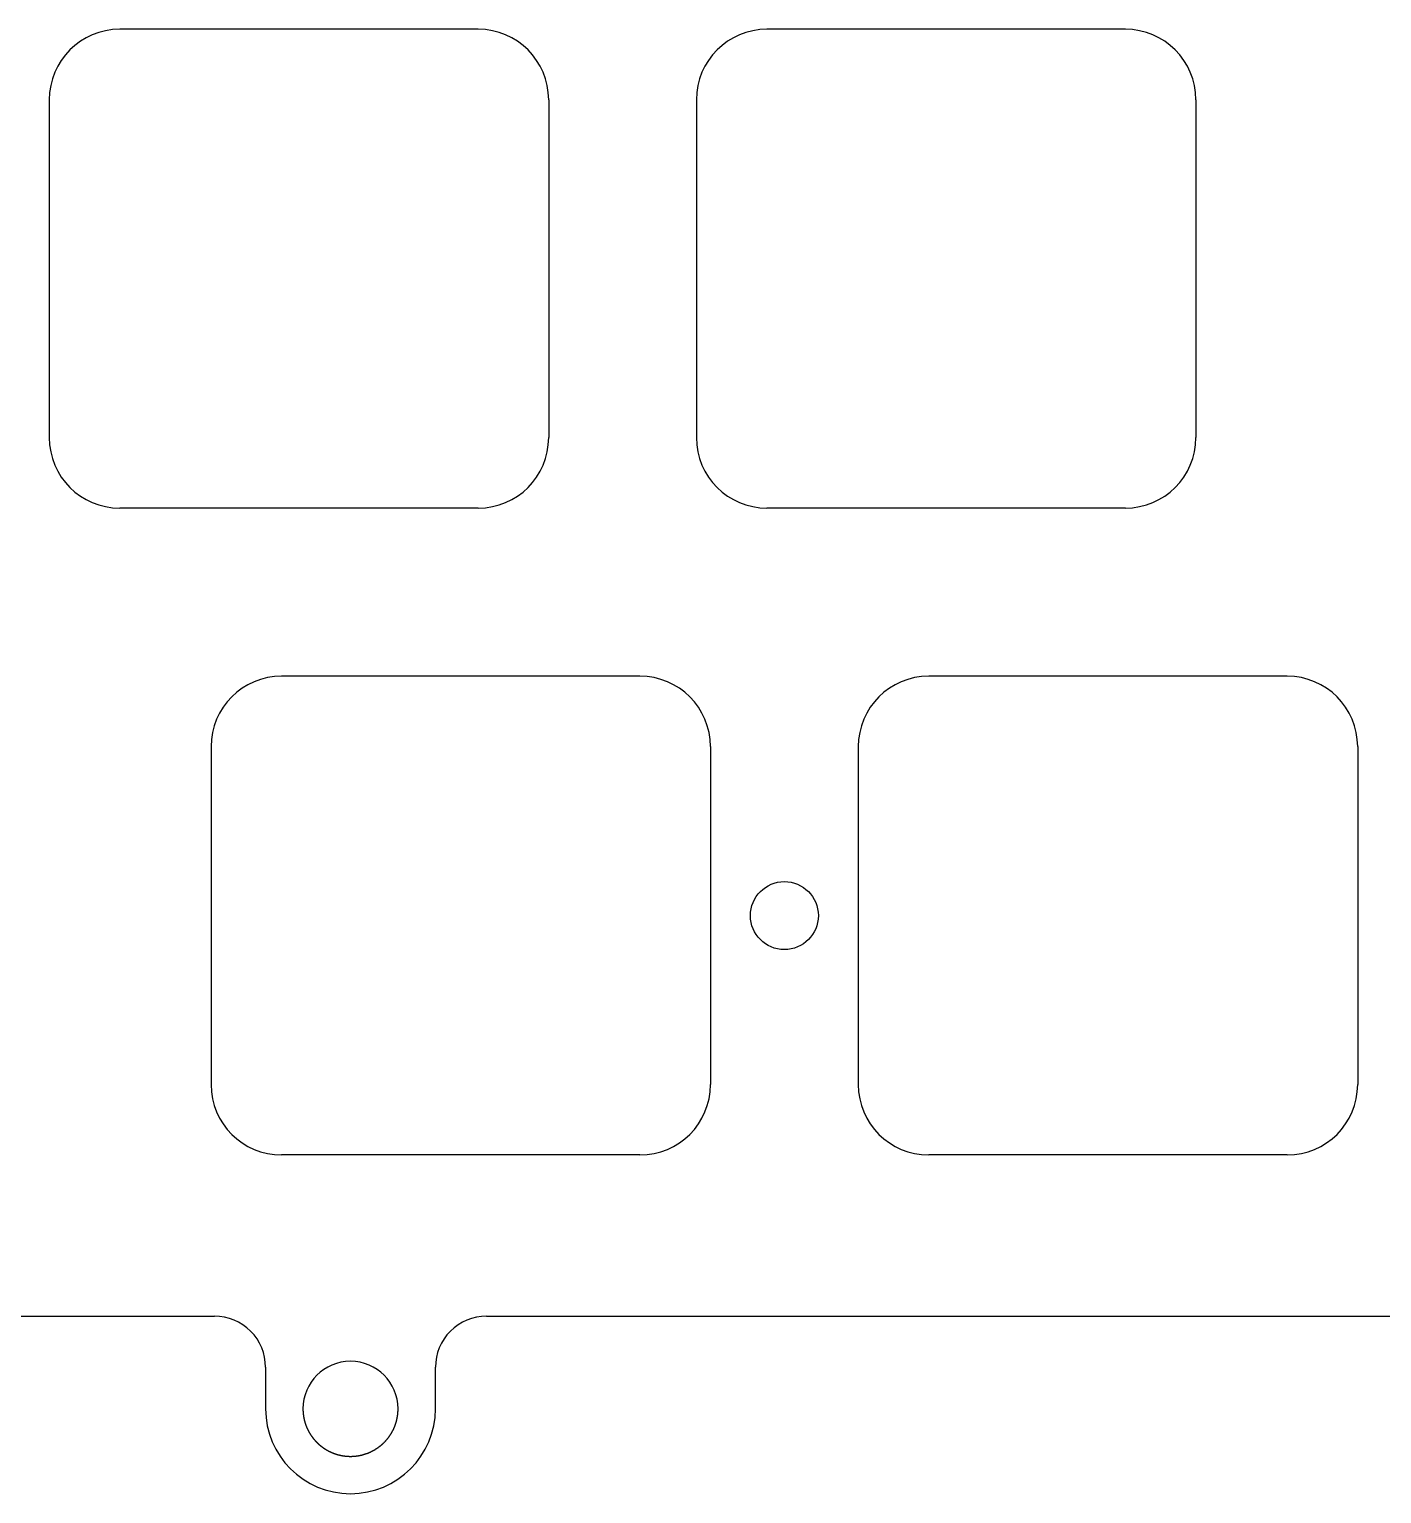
# Model space of a CAD drawing. Header units: millimetres. Extents: x -10 to 277, y -93 to 22.
# Drawn here: x 206.38 to 246.18, y -93.23 to -50.1 of the extents above; entities that cross this region are included whole.
import ezdxf

# ---------------------------------------------------------------- set-up
doc = ezdxf.new("R2010")
doc.units = ezdxf.units.MM
doc.layers.add('BLACK', color=7, linetype='CONTINUOUS')
doc.layers.add('Edge.Cuts', color=53, linetype='CONTINUOUS', true_color=0xc8a339)

msp = doc.modelspace()

# ---------------------------------------------------------------- linework, layer by layer
at = {"layer": 'BLACK', "linetype": 'Continuous'}
for p, q in [((238.6375, -50.1), (228.087499, -50.1)), ((226.0125, -52.175), (226.0125, -62.125001)), ((240.7125, -52.175), (240.7125, -62.125)), ((238.6375, -64.2), (228.0875, -64.2))]:
    msp.add_line(p, q, dxfattribs=at)
at = {"layer": 'BLACK'}
for centre, radius, start, end in [((228.087504, -52.175004), 2.075004, 90.0001381, 179.9998896), ((238.6375, -52.175), 2.075, 0, 90), ((228.087502, -62.124998), 2.075002, 180.0000828, 269.9999448), ((238.6375, -62.125), 2.075, 270, 0)]:
    msp.add_arc(centre, radius, start, end, dxfattribs=at)
at = {"layer": 'Edge.Cuts', "linetype": 'CONTINUOUS'}
for p, q in [((219.5875, -50.1), (209.0375, -50.1)), ((206.9625, -52.175), (206.9625, -62.125)), ((221.6625, -52.175), (221.6625, -62.125)), ((219.5875, -64.2), (209.0375, -64.2)), ((54.8705, -88), (211.8295, -88)), ((219.8295, -88), (270.6, -88)), ((213.3295, -89.5), (213.3295, -90.725023)), ((218.3295, -90.725023), (218.3295, -89.5)), ((214.4295, -90.725023), (214.42951, -90.730399)), ((214.42951, -90.730399), (214.42954, -90.735796)), ((214.42954, -90.735796), (214.429591, -90.741159)), ((214.429591, -90.741159), (214.429661, -90.746542)), ((214.429661, -90.746542), (214.429752, -90.751893)), ((214.429752, -90.751893), (214.429863, -90.757263)), ((214.429863, -90.757263), (214.429993, -90.762601)), ((214.429993, -90.762601), (214.430145, -90.76796)), ((214.430145, -90.76796), (214.430315, -90.773287)), ((214.430315, -90.773287), (214.430506, -90.778633)), ((214.430506, -90.778633), (214.430717, -90.78395)), ((214.430717, -90.78395), (214.430948, -90.789285)), ((214.430948, -90.789285), (214.431198, -90.794592)), ((214.431198, -90.794592), (214.43147, -90.799917)), ((214.43147, -90.799917), (214.43176, -90.805214)), ((214.43176, -90.805214), (214.432071, -90.810528)), ((214.432071, -90.810528), (214.432401, -90.815816)), ((214.432401, -90.815816), (214.432752, -90.821121)), ((214.432752, -90.821121), (214.433122, -90.8264)), ((214.433122, -90.8264), (214.433513, -90.831696)), ((214.433513, -90.831696), (214.433922, -90.836967)), ((214.433922, -90.836967), (214.434353, -90.842254)), ((214.434353, -90.842254), (214.434802, -90.847517)), ((214.434802, -90.847517), (214.435273, -90.852796)), ((214.435273, -90.852796), (214.435762, -90.858052)), ((214.435762, -90.858052), (214.436272, -90.863323)), ((214.436272, -90.863323), (214.436801, -90.868571)), ((214.436801, -90.868571), (214.437351, -90.873834)), ((214.437351, -90.873834), (214.437919, -90.879076)), ((214.437919, -90.879076), (214.43851, -90.884332)), ((214.43851, -90.884332), (214.439117, -90.889566)), ((214.439117, -90.889566), (214.439747, -90.894816)), ((214.439747, -90.894816), (214.440395, -90.900044)), ((214.440395, -90.900044), (214.441065, -90.905287)), ((214.441065, -90.905287), (214.441752, -90.910509)), ((214.441752, -90.910509), (214.442462, -90.915746)), ((214.442462, -90.915746), (214.443189, -90.920962)), ((214.443189, -90.920962), (214.443939, -90.926192)), ((214.443939, -90.926192), (214.444706, -90.931403)), ((214.444706, -90.931403), (214.445495, -90.936628)), ((214.445495, -90.936628), (214.446302, -90.941834)), ((214.446302, -90.941834), (214.447131, -90.947053)), ((214.447131, -90.947053), (214.447978, -90.952253)), ((214.447978, -90.952253), (214.448848, -90.957467)), ((214.448848, -90.957467), (214.449734, -90.962663)), ((214.449734, -90.962663), (214.450644, -90.967872)), ((214.450644, -90.967872), (214.45157, -90.973063)), ((214.45157, -90.973063), (214.45252, -90.978267)), ((214.45252, -90.978267), (214.453486, -90.983454)), ((214.453486, -90.983454), (214.454476, -90.988653)), ((214.454476, -90.988653), (214.455483, -90.993836)), ((217.201505, -91.003894), (217.203568, -90.993576)), ((217.203568, -90.993576), (217.205552, -90.98325)), ((217.205552, -90.98325), (217.207456, -90.972917)), ((217.207456, -90.972917), (217.20928, -90.962576)), ((217.20928, -90.962576), (217.211026, -90.952227)), ((217.211026, -90.952227), (217.212692, -90.941869)), ((217.212692, -90.941869), (217.214279, -90.931503)), ((217.214279, -90.931503), (217.215787, -90.921127)), ((217.215787, -90.921127), (217.217216, -90.910741)), ((217.217216, -90.910741), (217.218567, -90.900345)), ((217.218567, -90.900345), (217.219838, -90.889938)), ((217.219838, -90.889938), (217.221031, -90.879519)), ((217.221031, -90.879519), (217.222146, -90.869089)), ((217.222146, -90.869089), (217.223181, -90.858647)), ((217.223181, -90.858647), (217.224139, -90.848191)), ((217.224139, -90.848191), (217.225017, -90.837722)), ((217.225017, -90.837722), (217.225817, -90.827239)), ((217.225817, -90.827239), (217.226539, -90.816741)), ((217.226539, -90.816741), (217.227182, -90.806228)), ((217.227182, -90.806228), (217.227747, -90.795698)), ((217.227747, -90.795698), (217.228233, -90.785151)), ((217.228233, -90.785151), (217.22864, -90.774586)), ((217.22864, -90.774586), (217.228969, -90.764002)), ((217.228969, -90.764002), (217.229219, -90.753399)), ((217.229219, -90.753399), (217.22939, -90.742774)), ((217.22939, -90.742774), (217.229482, -90.732127)), ((217.229482, -90.732127), (217.2295, -90.725023)), ((214.455483, -90.993836), (214.456512, -90.99903)), ((214.456512, -90.99903), (214.457559, -91.004209)), ((214.457559, -91.004209), (214.458629, -91.0094)), ((214.458629, -91.0094), (214.459716, -91.014575)), ((214.459716, -91.014575), (214.460827, -91.019761)), ((214.460827, -91.019761), (214.461954, -91.024933)), ((214.461954, -91.024933), (214.463105, -91.030115)), ((214.463105, -91.030115), (214.464272, -91.035283)), ((214.464272, -91.035283), (214.465463, -91.040462)), ((214.465463, -91.040462), (214.466672, -91.045627)), ((214.466672, -91.045627), (214.467903, -91.050802)), ((214.467903, -91.050802), (214.469152, -91.055964)), ((214.469152, -91.055964), (214.470424, -91.061136)), ((214.470424, -91.061136), (214.471714, -91.066295)), ((214.471714, -91.066295), (214.473026, -91.071464)), ((214.473026, -91.071464), (214.474357, -91.076619)), ((214.474357, -91.076619), (214.47571, -91.081786)), ((214.47571, -91.081786), (214.477081, -91.086939)), ((214.477081, -91.086939), (214.478476, -91.092102)), ((214.478476, -91.092102), (214.479887, -91.097253)), ((214.479887, -91.097253), (214.481323, -91.102413)), ((214.481323, -91.102413), (214.482776, -91.107562)), ((214.482776, -91.107562), (214.484252, -91.11272)), ((214.484252, -91.11272), (214.4855, -91.117023)), ((214.4855, -91.117023), (214.486993, -91.122108)), ((214.486993, -91.122108), (214.488511, -91.127202)), ((214.488511, -91.127202), (214.490043, -91.132277)), ((214.490043, -91.132277), (214.4916, -91.137361)), ((214.4916, -91.137361), (214.493171, -91.142425)), ((214.493171, -91.142425), (214.494766, -91.147498)), ((214.494766, -91.147498), (214.496376, -91.152551)), ((214.496376, -91.152551), (214.498009, -91.157613)), ((214.498009, -91.157613), (214.499657, -91.162654)), ((214.499657, -91.162654), (214.501329, -91.167703)), ((214.501329, -91.167703), (214.503016, -91.172732)), ((214.503016, -91.172732), (214.504726, -91.177769)), ((214.504726, -91.177769), (214.506451, -91.182785)), ((214.506451, -91.182785), (214.508199, -91.187808)), ((214.508199, -91.187808), (214.509961, -91.192811)), ((214.509961, -91.192811), (214.511748, -91.197821)), ((214.511748, -91.197821), (214.513548, -91.20281)), ((214.513548, -91.20281), (214.515372, -91.207805)), ((214.515372, -91.207805), (214.517209, -91.21278)), ((214.517209, -91.21278), (214.519071, -91.217761)), ((214.519071, -91.217761), (214.520946, -91.222722)), ((214.520946, -91.222722), (214.522845, -91.227688)), ((214.522845, -91.227688), (214.524757, -91.232633)), ((214.524757, -91.232633), (214.526693, -91.237584)), ((214.526693, -91.237584), (214.528643, -91.242514)), ((214.528643, -91.242514), (214.530616, -91.247449)), ((214.530616, -91.247449), (214.532603, -91.252363)), ((214.532603, -91.252363), (214.534613, -91.257282)), ((214.534613, -91.257282), (214.536636, -91.262181)), ((214.536636, -91.262181), (214.538683, -91.267083)), ((214.538683, -91.267083), (214.540743, -91.271965)), ((214.540743, -91.271965), (214.542827, -91.276851)), ((214.542827, -91.276851), (214.544923, -91.281717)), ((214.544923, -91.281717), (214.547043, -91.286586)), ((214.547043, -91.286586), (214.549176, -91.291434)), ((214.549176, -91.291434), (214.551333, -91.296286)), ((214.551333, -91.296286), (214.553502, -91.301117)), ((214.553502, -91.301117), (214.555695, -91.305951)), ((214.555695, -91.305951), (214.5579, -91.310765)), ((214.5579, -91.310765), (214.560129, -91.315581)), ((214.560129, -91.315581), (214.562371, -91.320377)), ((214.562371, -91.320377), (214.564635, -91.325176)), ((214.564635, -91.325176), (214.566913, -91.329954)), ((214.566913, -91.329954), (214.569214, -91.334734)), ((214.569214, -91.334734), (214.571527, -91.339494)), ((214.571527, -91.339494), (214.573863, -91.344255)), ((214.573863, -91.344255), (214.576212, -91.348997)), ((214.576212, -91.348997), (214.578584, -91.35374)), ((214.578584, -91.35374), (214.580969, -91.358463)), ((214.580969, -91.358463), (214.583376, -91.363187)), ((214.583376, -91.363187), (214.585796, -91.367891)), ((214.585796, -91.367891), (214.58824, -91.372596)), ((214.58824, -91.372596), (214.590695, -91.377281)), ((214.590695, -91.377281), (214.593173, -91.381968)), ((214.593173, -91.381968), (214.595664, -91.386634)), ((214.595664, -91.386634), (214.598178, -91.3913)), ((214.598178, -91.3913), (214.600704, -91.395947)), ((214.600704, -91.395947), (214.603253, -91.400594)), ((214.603253, -91.400594), (214.605813, -91.405221)), ((214.605813, -91.405221), (214.608398, -91.409849)), ((214.608398, -91.409849), (214.610993, -91.414457)), ((214.610993, -91.414457), (214.613612, -91.419064)), ((214.613612, -91.419064), (214.616243, -91.423652)), ((214.616243, -91.423652), (214.618897, -91.42824)), ((217.037262, -91.433106), (217.042562, -91.423989)), ((217.042562, -91.423989), (217.047793, -91.414834)), ((217.047793, -91.414834), (217.052953, -91.40564)), ((217.052953, -91.40564), (217.058045, -91.396408)), ((217.058045, -91.396408), (217.063066, -91.387137)), ((217.063066, -91.387137), (217.068017, -91.377828)), ((217.068017, -91.377828), (217.072898, -91.368482)), ((217.072898, -91.368482), (217.077708, -91.359099)), ((217.077708, -91.359099), (217.082448, -91.349679)), ((217.082448, -91.349679), (217.087117, -91.340222)), ((217.087117, -91.340222), (217.091715, -91.33073)), ((217.091715, -91.33073), (217.096242, -91.321201)), ((217.096242, -91.321201), (217.100697, -91.311638)), ((217.100697, -91.311638), (217.105081, -91.30204)), ((217.105081, -91.30204), (217.109392, -91.292407)), ((217.109392, -91.292407), (217.113632, -91.282741)), ((217.113632, -91.282741), (217.117799, -91.273042)), ((217.117799, -91.273042), (217.121894, -91.26331)), ((217.121894, -91.26331), (217.125915, -91.253546)), ((217.125915, -91.253546), (217.129864, -91.243751)), ((217.129864, -91.243751), (217.133739, -91.233925)), ((217.133739, -91.233925), (217.13754, -91.22407)), ((217.13754, -91.22407), (217.141268, -91.214185)), ((217.141268, -91.214185), (217.144921, -91.204271)), ((217.144921, -91.204271), (217.148499, -91.19433)), ((217.148499, -91.19433), (217.152002, -91.184362)), ((217.152002, -91.184362), (217.15543, -91.174369)), ((217.15543, -91.174369), (217.158783, -91.16435)), ((217.158783, -91.16435), (217.16206, -91.154307)), ((217.16206, -91.154307), (217.16526, -91.144242)), ((217.16526, -91.144242), (217.168384, -91.134155)), ((217.168384, -91.134155), (217.171431, -91.124047)), ((217.171431, -91.124047), (217.1735, -91.117023)), ((217.1735, -91.117023), (217.176451, -91.106762)), ((217.176451, -91.106762), (217.179321, -91.096496)), ((217.179321, -91.096496), (217.182109, -91.086227)), ((217.182109, -91.086227), (217.184816, -91.075954)), ((217.184816, -91.075954), (217.187442, -91.065676)), ((217.187442, -91.065676), (217.189987, -91.055393)), ((217.189987, -91.055393), (217.192451, -91.045105)), ((217.192451, -91.045105), (217.194835, -91.034811)), ((217.194835, -91.034811), (217.197138, -91.024512)), ((217.197138, -91.024512), (217.199361, -91.014206)), ((217.199361, -91.014206), (217.201505, -91.003894)), ((214.618897, -91.42824), (214.621563, -91.432808)), ((214.621563, -91.432808), (214.624252, -91.437376)), ((214.624252, -91.437376), (214.626952, -91.441924)), ((214.626952, -91.441924), (214.629676, -91.446471)), ((214.629676, -91.446471), (214.632411, -91.451)), ((214.632411, -91.451), (214.63517, -91.455527)), ((214.63517, -91.455527), (214.63794, -91.460035)), ((214.63794, -91.460035), (214.640733, -91.464541)), ((214.640733, -91.464541), (214.643537, -91.469029)), ((214.643537, -91.469029), (214.646365, -91.473515)), ((214.646365, -91.473515), (214.649204, -91.477983)), ((214.649204, -91.477983), (214.652066, -91.482448)), ((214.652066, -91.482448), (214.65494, -91.486895)), ((214.65494, -91.486895), (214.657836, -91.49134)), ((214.657836, -91.49134), (214.660744, -91.495766)), ((214.660744, -91.495766), (214.663675, -91.50019)), ((214.663675, -91.50019), (214.666618, -91.504596)), ((214.666618, -91.504596), (214.669583, -91.508999)), ((214.669583, -91.508999), (214.67256, -91.513384)), ((214.67256, -91.513384), (214.67556, -91.517766)), ((214.67556, -91.517766), (214.678572, -91.52213)), ((214.678572, -91.52213), (214.681606, -91.526492)), ((214.681606, -91.526492), (214.684651, -91.530835)), ((214.684651, -91.530835), (214.68772, -91.535175)), ((214.68772, -91.535175), (214.6908, -91.539497)), ((214.6908, -91.539497), (214.693902, -91.543816)), ((214.693902, -91.543816), (214.697017, -91.548117)), ((214.697017, -91.548117), (214.700154, -91.552416)), ((214.700154, -91.552416), (214.703302, -91.556695)), ((214.703302, -91.556695), (214.706473, -91.560972)), ((214.706473, -91.560972), (214.7095, -91.565023)), ((214.7095, -91.565023), (214.712627, -91.569176)), ((214.712627, -91.569176), (214.715777, -91.573326)), ((214.715777, -91.573326), (214.718944, -91.577464)), ((214.718944, -91.577464), (214.722133, -91.581599)), ((214.722133, -91.581599), (214.725338, -91.585723)), ((214.725338, -91.585723), (214.728566, -91.589842)), ((214.728566, -91.589842), (214.73181, -91.593949)), ((214.73181, -91.593949), (214.735075, -91.598052)), ((214.735075, -91.598052), (214.738357, -91.602142)), ((214.738357, -91.602142), (214.74166, -91.606228)), ((214.74166, -91.606228), (214.744979, -91.610301)), ((214.744979, -91.610301), (214.74832, -91.614368)), ((214.74832, -91.614368), (214.751675, -91.618423)), ((214.751675, -91.618423), (214.755052, -91.622472)), ((214.755052, -91.622472), (214.758443, -91.626507)), ((214.758443, -91.626507), (214.761856, -91.630536)), ((214.761856, -91.630536), (214.765283, -91.634551)), ((214.765283, -91.634551), (214.768732, -91.63856)), ((214.768732, -91.63856), (214.772194, -91.642554)), ((214.772194, -91.642554), (214.775677, -91.646543)), ((214.775677, -91.646543), (214.779174, -91.650516)), ((214.779174, -91.650516), (214.782692, -91.654482)), ((214.782692, -91.654482), (214.786222, -91.658433)), ((214.786222, -91.658433), (214.789774, -91.662377)), ((214.789774, -91.662377), (214.793338, -91.666305)), ((214.793338, -91.666305), (214.796923, -91.670227)), ((214.796923, -91.670227), (214.80052, -91.674131)), ((214.80052, -91.674131), (214.804138, -91.678029)), ((214.804138, -91.678029), (214.807767, -91.68191)), ((214.807767, -91.68191), (214.811417, -91.685783)), ((214.811417, -91.685783), (214.815078, -91.68964)), ((214.815078, -91.68964), (214.81876, -91.693488)), ((214.81876, -91.693488), (214.822453, -91.697319)), ((214.822453, -91.697319), (214.826166, -91.701142)), ((214.826166, -91.701142), (214.829889, -91.704948)), ((214.829889, -91.704948), (214.833633, -91.708745)), ((214.833633, -91.708745), (214.837387, -91.712524)), ((214.837387, -91.712524), (214.841161, -91.716295)), ((214.841161, -91.716295), (214.844945, -91.720047)), ((214.844945, -91.720047), (214.848748, -91.72379)), ((214.848748, -91.72379), (214.852562, -91.727515)), ((214.852562, -91.727515), (214.856395, -91.731232)), ((214.856395, -91.731232), (214.860237, -91.734929)), ((214.860237, -91.734929), (214.864098, -91.738617)), ((214.864098, -91.738617), (214.867969, -91.742286)), ((214.867969, -91.742286), (214.871859, -91.745945)), ((214.871859, -91.745945), (214.875757, -91.749585)), ((214.875757, -91.749585), (214.879675, -91.753216)), ((214.879675, -91.753216), (214.883601, -91.756827)), ((214.883601, -91.756827), (214.887546, -91.760428)), ((214.887546, -91.760428), (214.891499, -91.76401)), ((214.891499, -91.76401), (214.895471, -91.767581)), ((214.895471, -91.767581), (214.899451, -91.771132)), ((214.899451, -91.771132), (214.903449, -91.774674)), ((214.903449, -91.774674), (214.907455, -91.778194)), ((214.907455, -91.778194), (214.911479, -91.781705)), ((214.911479, -91.781705), (214.915511, -91.785195)), ((214.915511, -91.785195), (214.91956, -91.788675)), ((214.91956, -91.788675), (214.923617, -91.792134)), ((214.923617, -91.792134), (214.927692, -91.795582)), ((214.927692, -91.795582), (214.931773, -91.799009)), ((214.931773, -91.799009), (214.935873, -91.802426)), ((214.935873, -91.802426), (214.939979, -91.805822)), ((214.939979, -91.805822), (214.944103, -91.809206)), ((214.944103, -91.809206), (214.948233, -91.81257)), ((214.948233, -91.81257), (214.95238, -91.815922)), ((214.95238, -91.815922), (214.956534, -91.819253)), ((214.956534, -91.819253), (214.960705, -91.822572)), ((214.960705, -91.822572), (214.964882, -91.82587)), ((214.964882, -91.82587), (214.969076, -91.829157)), ((214.969076, -91.829157), (214.973275, -91.832422)), ((214.973275, -91.832422), (214.977492, -91.835675)), ((214.977492, -91.835675), (214.981714, -91.838907)), ((214.981714, -91.838907), (214.985953, -91.842127)), ((214.985953, -91.842127), (214.990197, -91.845325)), ((214.990197, -91.845325), (214.994458, -91.848511)), ((214.994458, -91.848511), (214.998724, -91.851676)), ((214.998724, -91.851676), (215.003007, -91.854828)), ((215.003007, -91.854828), (215.007293, -91.857958)), ((216.648897, -91.859996), (216.657455, -91.853754)), ((216.657455, -91.853754), (216.665971, -91.847445)), ((216.665971, -91.847445), (216.674444, -91.841068)), ((216.674444, -91.841068), (216.682873, -91.834625)), ((216.682873, -91.834625), (216.691257, -91.828115)), ((216.691257, -91.828115), (216.699597, -91.821539)), ((216.699597, -91.821539), (216.70789, -91.814898)), ((216.70789, -91.814898), (216.716136, -91.808192)), ((216.716136, -91.808192), (216.724335, -91.801422)), ((216.724335, -91.801422), (216.732485, -91.794588)), ((216.732485, -91.794588), (216.740587, -91.787692)), ((216.740587, -91.787692), (216.748638, -91.780733)), ((216.748638, -91.780733), (216.756638, -91.773713)), ((216.756638, -91.773713), (216.764586, -91.766633)), ((216.764586, -91.766633), (216.772482, -91.759492)), ((216.772482, -91.759492), (216.780325, -91.752292)), ((216.780325, -91.752292), (216.788112, -91.745034)), ((216.788112, -91.745034), (216.795845, -91.737718)), ((216.795845, -91.737718), (216.803521, -91.730346)), ((216.803521, -91.730346), (216.81114, -91.722918)), ((216.81114, -91.722918), (216.818701, -91.715436)), ((216.818701, -91.715436), (216.826202, -91.7079)), ((216.826202, -91.7079), (216.833644, -91.700311)), ((216.833644, -91.700311), (216.841024, -91.692671)), ((216.841024, -91.692671), (216.848342, -91.68498)), ((216.848342, -91.68498), (216.855597, -91.67724)), ((216.855597, -91.67724), (216.862788, -91.669451)), ((216.862788, -91.669451), (216.869914, -91.661616)), ((216.869914, -91.661616), (216.876973, -91.653735)), ((216.876973, -91.653735), (216.883965, -91.645809)), ((216.883965, -91.645809), (216.890889, -91.637841)), ((216.890889, -91.637841), (216.897743, -91.62983)), ((216.897743, -91.62983), (216.904527, -91.62178)), ((216.904527, -91.62178), (216.911239, -91.61369)), ((216.911239, -91.61369), (216.917879, -91.605563)), ((216.917879, -91.605563), (216.924445, -91.5974)), ((216.924445, -91.5974), (216.930936, -91.589203)), ((216.930936, -91.589203), (216.937352, -91.580973)), ((216.937352, -91.580973), (216.943691, -91.572711)), ((216.943691, -91.572711), (216.9495, -91.565023)), ((216.9495, -91.565023), (216.95583, -91.556516)), ((216.95583, -91.556516), (216.962092, -91.547968)), ((216.962092, -91.547968), (216.968286, -91.539377)), ((216.968286, -91.539377), (216.974411, -91.530746)), ((216.974411, -91.530746), (216.980468, -91.522073)), ((216.980468, -91.522073), (216.986457, -91.513359)), ((216.986457, -91.513359), (216.992377, -91.504603)), ((216.992377, -91.504603), (216.998228, -91.495807)), ((216.998228, -91.495807), (217.004011, -91.486971)), ((217.004011, -91.486971), (217.009725, -91.478093)), ((217.009725, -91.478093), (217.015371, -91.469176)), ((217.015371, -91.469176), (217.020947, -91.460218)), ((217.020947, -91.460218), (217.026455, -91.45122)), ((217.026455, -91.45122), (217.031893, -91.442183)), ((217.031893, -91.442183), (217.037262, -91.433106)), ((215.007293, -91.857958), (215.011597, -91.861076)), ((215.011597, -91.861076), (215.015905, -91.864172)), ((215.015905, -91.864172), (215.02023, -91.867255)), ((215.02023, -91.867255), (215.024558, -91.870317)), ((215.024558, -91.870317), (215.028904, -91.873365)), ((215.028904, -91.873365), (215.033252, -91.876392)), ((215.033252, -91.876392), (215.037618, -91.879406)), ((215.037618, -91.879406), (215.041986, -91.882398)), ((215.041986, -91.882398), (215.046372, -91.885376)), ((215.046372, -91.885376), (215.05076, -91.888333)), ((215.05076, -91.888333), (215.055165, -91.891277)), ((215.055165, -91.891277), (215.059572, -91.894198)), ((215.059572, -91.894198), (215.063996, -91.897106)), ((215.063996, -91.897106), (215.068423, -91.899992)), ((215.068423, -91.899992), (215.072866, -91.902864)), ((215.072866, -91.902864), (215.077311, -91.905715)), ((215.077311, -91.905715), (215.081773, -91.908551)), ((215.081773, -91.908551), (215.086237, -91.911366)), ((215.086237, -91.911366), (215.090716, -91.914166)), ((215.090716, -91.914166), (215.095199, -91.916945)), ((215.095199, -91.916945), (215.099696, -91.91971)), ((215.099696, -91.91971), (215.104196, -91.922452)), ((215.104196, -91.922452), (215.108712, -91.92518)), ((215.108712, -91.92518), (215.113229, -91.927887)), ((215.113229, -91.927887), (215.117762, -91.930579)), ((215.117762, -91.930579), (215.122297, -91.933249)), ((215.122297, -91.933249), (215.126847, -91.935905)), ((215.126847, -91.935905), (215.131399, -91.938538)), ((215.131399, -91.938538), (215.135966, -91.941157)), ((215.135966, -91.941157), (215.140535, -91.943754)), ((215.140535, -91.943754), (215.145119, -91.946337)), ((215.145119, -91.946337), (215.149704, -91.948897)), ((215.149704, -91.948897), (215.154305, -91.951443)), ((215.154305, -91.951443), (215.158907, -91.953966)), ((215.158907, -91.953966), (215.163523, -91.956475)), ((215.163523, -91.956475), (215.170676, -91.960317)), ((215.170676, -91.960317), (215.17532, -91.962782)), ((215.17532, -91.962782), (215.179977, -91.965232)), ((215.179977, -91.965232), (215.184646, -91.967665)), ((215.184646, -91.967665), (215.189328, -91.970083)), ((215.189328, -91.970083), (215.19402, -91.972483)), ((215.19402, -91.972483), (215.198726, -91.974868)), ((215.198726, -91.974868), (215.203442, -91.977236)), ((215.203442, -91.977236), (215.208171, -91.979587)), ((215.208171, -91.979587), (215.21291, -91.981921)), ((215.21291, -91.981921), (215.217662, -91.98424)), ((215.217662, -91.98424), (215.222422, -91.98654)), ((215.222422, -91.98654), (215.227196, -91.988824)), ((215.227196, -91.988824), (215.231978, -91.99109)), ((215.231978, -91.99109), (215.236772, -91.99334)), ((215.236772, -91.99334), (215.241575, -91.995572)), ((215.241575, -91.995572), (215.24639, -91.997787)), ((215.24639, -91.997787), (215.251212, -91.999983)), ((215.251212, -91.999983), (215.256047, -92.002163)), ((215.256047, -92.002163), (215.260888, -92.004325)), ((215.260888, -92.004325), (215.265742, -92.00647)), ((215.265742, -92.00647), (215.270602, -92.008595)), ((215.270602, -92.008595), (215.275474, -92.010704)), ((215.275474, -92.010704), (215.280352, -92.012794)), ((215.280352, -92.012794), (215.285241, -92.014867)), ((215.285241, -92.014867), (215.290136, -92.016921)), ((215.290136, -92.016921), (215.295043, -92.018958)), ((215.295043, -92.018958), (215.299954, -92.020975)), ((215.299954, -92.020975), (215.304877, -92.022975)), ((215.304877, -92.022975), (215.309804, -92.024955)), ((215.309804, -92.024955), (215.314743, -92.026918)), ((215.314743, -92.026918), (215.319685, -92.028862)), ((215.319685, -92.028862), (215.324638, -92.030787)), ((215.324638, -92.030787), (215.329595, -92.032693)), ((215.329595, -92.032693), (215.334563, -92.034582)), ((215.334563, -92.034582), (215.339533, -92.03645)), ((215.339533, -92.03645), (215.344514, -92.038301)), ((215.344514, -92.038301), (215.349498, -92.040131)), ((215.349498, -92.040131), (215.354492, -92.041944)), ((215.354492, -92.041944), (215.359488, -92.043737)), ((215.359488, -92.043737), (215.364494, -92.045511)), ((215.364494, -92.045511), (215.369502, -92.047265)), ((215.369502, -92.047265), (215.37452, -92.049001)), ((215.37452, -92.049001), (215.379539, -92.050717)), ((215.379539, -92.050717), (215.384568, -92.052415)), ((215.384568, -92.052415), (215.389598, -92.054091)), ((215.389598, -92.054091), (215.394637, -92.05575)), ((215.394637, -92.05575), (215.399677, -92.057388)), ((215.399677, -92.057388), (215.404726, -92.059008)), ((215.404726, -92.059008), (215.409775, -92.060607)), ((215.409775, -92.060607), (215.414833, -92.062188)), ((215.414833, -92.062188), (215.41989, -92.063747)), ((215.41989, -92.063747), (215.424957, -92.065289)), ((215.424957, -92.065289), (215.430023, -92.066809)), ((215.430023, -92.066809), (215.435097, -92.068311)), ((215.435097, -92.068311), (215.44017, -92.069791)), ((215.44017, -92.069791), (215.445252, -92.071254)), ((215.445252, -92.071254), (215.450332, -92.072695)), ((215.450332, -92.072695), (215.455421, -92.074117)), ((215.455421, -92.074117), (215.460507, -92.075518)), ((215.460507, -92.075518), (215.465602, -92.076901)), ((215.465602, -92.076901), (215.470694, -92.078262)), ((215.470694, -92.078262), (215.475795, -92.079605)), ((215.475795, -92.079605), (215.484884, -92.081946)), ((215.484884, -92.081946), (215.495077, -92.084493)), ((215.495077, -92.084493), (215.505303, -92.086967)), ((215.505303, -92.086967), (215.515561, -92.089365)), ((215.515561, -92.089365), (215.525849, -92.091688)), ((215.525849, -92.091688), (215.536165, -92.093936)), ((215.536165, -92.093936), (215.546509, -92.096108)), ((215.546509, -92.096108), (215.556878, -92.098204)), ((215.556878, -92.098204), (215.562072, -92.099223)), ((215.562072, -92.099223), (215.567272, -92.100222)), ((215.567272, -92.100222), (215.572477, -92.101203)), ((215.572477, -92.101203), (215.577688, -92.102164)), ((215.577688, -92.102164), (215.582904, -92.103106)), ((215.582904, -92.103106), (215.588126, -92.104028)), ((215.588126, -92.104028), (215.593352, -92.104931)), ((215.593352, -92.104931), (215.598583, -92.105814)), ((215.598583, -92.105814), (215.603819, -92.106678)), ((215.603819, -92.106678), (215.609059, -92.107523)), ((215.609059, -92.107523), (215.614303, -92.108348)), ((215.614303, -92.108348), (215.619551, -92.109153)), ((215.619551, -92.109153), (215.624803, -92.109938)), ((215.624803, -92.109938), (215.630059, -92.110704)), ((215.630059, -92.110704), (215.635318, -92.11145)), ((215.635318, -92.11145), (215.64058, -92.112177)), ((215.64058, -92.112177), (215.645845, -92.112883)), ((215.645845, -92.112883), (215.651114, -92.11357)), ((215.651114, -92.11357), (215.656384, -92.114237)), ((215.656384, -92.114237), (215.661658, -92.114884)), ((215.661658, -92.114884), (215.666933, -92.115511)), ((215.666933, -92.115511), (215.672212, -92.116119)), ((215.672212, -92.116119), (215.677491, -92.116706)), ((215.677491, -92.116706), (215.682773, -92.117273)), ((215.682773, -92.117273), (215.688055, -92.117821)), ((215.688055, -92.117821), (215.69334, -92.118349)), ((215.69334, -92.118349), (215.698625, -92.118856)), ((215.698625, -92.118856), (215.703913, -92.119344)), ((215.703913, -92.119344), (215.709199, -92.119811)), ((215.709199, -92.119811), (215.714488, -92.120259)), ((215.714488, -92.120259), (215.719776, -92.120686)), ((215.719776, -92.120686), (215.725066, -92.121093)), ((215.725066, -92.121093), (215.730353, -92.121481)), ((215.730353, -92.121481), (215.735643, -92.121848)), ((215.735643, -92.121848), (215.740931, -92.122195)), ((215.740931, -92.122195), (215.74622, -92.122522)), ((215.74622, -92.122522), (215.751506, -92.122829)), ((215.751506, -92.122829), (215.756794, -92.123116)), ((215.756794, -92.123116), (215.762078, -92.123383)), ((215.762078, -92.123383), (215.767364, -92.123629)), ((215.767364, -92.123629), (215.772646, -92.123856)), ((215.772646, -92.123856), (215.777929, -92.124062)), ((215.777929, -92.124062), (215.783207, -92.124249)), ((215.783207, -92.124249), (215.788486, -92.124415)), ((215.788486, -92.124415), (215.793761, -92.124561)), ((215.793761, -92.124561), (215.799036, -92.124687)), ((215.799036, -92.124687), (215.804306, -92.124793)), ((215.804306, -92.124793), (215.809576, -92.124879)), ((215.809576, -92.124879), (215.814841, -92.124945)), ((215.814841, -92.124945), (215.820106, -92.124991)), ((215.820106, -92.124991), (215.8295, -92.125023)), ((215.8295, -92.125023), (215.840005, -92.124983)), ((215.840005, -92.124983), (215.850522, -92.124863)), ((215.850522, -92.124863), (215.86105, -92.124663)), ((215.86105, -92.124663), (215.871588, -92.124383)), ((215.871588, -92.124383), (215.882135, -92.124022)), ((215.882135, -92.124022), (215.892689, -92.123582)), ((215.892689, -92.123582), (215.903249, -92.123061)), ((215.903249, -92.123061), (215.913813, -92.12246)), ((215.913813, -92.12246), (215.92438, -92.121778)), ((215.92438, -92.121778), (215.934949, -92.121017)), ((215.934949, -92.121017), (215.945518, -92.120175)), ((215.945518, -92.120175), (215.956085, -92.119253)), ((215.956085, -92.119253), (215.966649, -92.118251)), ((215.966649, -92.118251), (215.97721, -92.117169)), ((215.97721, -92.117169), (215.987764, -92.116008)), ((215.987764, -92.116008), (215.998311, -92.114767)), ((215.998311, -92.114767), (216.00885, -92.113446)), ((216.00885, -92.113446), (216.019378, -92.112046)), ((216.019378, -92.112046), (216.029894, -92.110567)), ((216.029894, -92.110567), (216.040397, -92.109009)), ((216.040397, -92.109009), (216.050885, -92.107372)), ((216.050885, -92.107372), (216.061357, -92.105657)), ((216.061357, -92.105657), (216.066587, -92.10477)), ((216.066587, -92.10477), (216.071812, -92.103864)), ((216.071812, -92.103864), (216.077032, -92.102938)), ((216.077032, -92.102938), (216.082247, -92.101993)), ((216.082247, -92.101993), (216.087456, -92.101028)), ((216.087456, -92.101028), (216.092661, -92.100044)), ((216.092661, -92.100044), (216.09786, -92.099041)), ((216.09786, -92.099041), (216.103053, -92.098019)), ((216.103053, -92.098019), (216.10824, -92.096977)), ((216.10824, -92.096977), (216.113421, -92.095916)), ((216.113421, -92.095916), (216.118595, -92.094836)), ((216.118595, -92.094836), (216.123764, -92.093737)), ((216.123764, -92.093737), (216.128925, -92.092619)), ((216.128925, -92.092619), (216.13408, -92.091482)), ((216.13408, -92.091482), (216.139227, -92.090326)), ((216.139227, -92.090326), (216.144367, -92.089151)), ((216.144367, -92.089151), (216.1495, -92.087958)), ((216.1495, -92.087958), (216.154626, -92.086745)), ((216.154626, -92.086745), (216.159742, -92.085514)), ((216.159742, -92.085514), (216.164852, -92.084264)), ((216.164852, -92.084264), (216.174115, -92.081946)), ((216.174115, -92.081946), (216.184296, -92.079319)), ((216.184296, -92.079319), (216.194467, -92.076612)), ((216.194467, -92.076612), (216.204627, -92.073826)), ((216.204627, -92.073826), (216.214775, -92.070959)), ((216.214775, -92.070959), (216.224909, -92.068014)), ((216.224909, -92.068014), (216.235029, -92.06499)), ((216.235029, -92.06499), (216.245133, -92.061887)), ((216.245133, -92.061887), (216.255221, -92.058706)), ((216.255221, -92.058706), (216.26529, -92.055446)), ((216.26529, -92.055446), (216.27534, -92.052109)), ((216.27534, -92.052109), (216.285369, -92.048695)), ((216.285369, -92.048695), (216.295377, -92.045204)), ((216.295377, -92.045204), (216.305361, -92.041636)), ((216.305361, -92.041636), (216.315321, -92.037992)), ((216.315321, -92.037992), (216.325256, -92.034272)), ((216.325256, -92.034272), (216.335163, -92.030477)), ((216.335163, -92.030477), (216.345043, -92.026607)), ((216.345043, -92.026607), (216.354893, -92.022663)), ((216.354893, -92.022663), (216.364711, -92.018646)), ((216.364711, -92.018646), (216.374498, -92.014555)), ((216.374498, -92.014555), (216.384251, -92.010392)), ((216.384251, -92.010392), (216.393969, -92.006156)), ((216.393969, -92.006156), (216.403651, -92.00185)), ((216.403651, -92.00185), (216.413295, -91.997473)), ((216.413295, -91.997473), (216.4229, -91.993025)), ((216.4229, -91.993025), (216.432465, -91.988509)), ((216.432465, -91.988509), (216.441988, -91.983924)), ((216.441988, -91.983924), (216.451467, -91.979271)), ((216.451467, -91.979271), (216.460902, -91.974551)), ((216.460902, -91.974551), (216.470291, -91.969764)), ((216.470291, -91.969764), (216.479632, -91.964912)), ((216.479632, -91.964912), (216.488323, -91.960317)), ((216.488323, -91.960317), (216.49754, -91.955356)), ((216.49754, -91.955356), (216.506724, -91.950322)), ((216.506724, -91.950322), (216.515877, -91.945215)), ((216.515877, -91.945215), (216.524995, -91.940035)), ((216.524995, -91.940035), (216.534081, -91.934782)), ((216.534081, -91.934782), (216.543132, -91.929456)), ((216.543132, -91.929456), (216.552149, -91.924059)), ((216.552149, -91.924059), (216.561131, -91.918589)), ((216.561131, -91.918589), (216.570077, -91.913048)), ((216.570077, -91.913048), (216.578987, -91.907435)), ((216.578987, -91.907435), (216.587861, -91.901751)), ((216.587861, -91.901751), (216.596697, -91.895996)), ((216.596697, -91.895996), (216.605495, -91.89017)), ((216.605495, -91.89017), (216.614255, -91.884274)), ((216.614255, -91.884274), (216.622976, -91.878308)), ((216.622976, -91.878308), (216.631657, -91.872273)), ((216.631657, -91.872273), (216.640297, -91.866169)), ((216.640297, -91.866169), (216.648897, -91.859996))]:
    msp.add_line(p, q, dxfattribs=at)
at = {"layer": 'Edge.Cuts', "linetype": 'Continuous'}
for p, q in [((224.35, -69.15), (213.799999, -69.15)), ((224.35, -69.15), (213.799999, -69.15)), ((243.4, -69.15), (232.849999, -69.15)), ((243.4, -69.15), (232.849999, -69.15)), ((211.725, -71.225), (211.725, -81.175001)), ((211.725, -71.225), (211.725, -81.175001)), ((226.425, -71.225), (226.425, -81.175)), ((226.425, -71.225), (226.425, -81.175)), ((230.775, -71.225), (230.775, -81.175001)), ((230.775, -71.225), (230.775, -81.175001)), ((245.475, -71.225), (245.475, -81.175)), ((245.475, -71.225), (245.475, -81.175)), ((224.35, -83.25), (213.8, -83.25)), ((224.35, -83.25), (213.8, -83.25)), ((243.4, -83.25), (232.85, -83.25)), ((243.4, -83.25), (232.85, -83.25))]:
    msp.add_line(p, q, dxfattribs=at)
at = {"layer": 'Edge.Cuts'}
msp.add_circle((228.6, -76.2), 1, dxfattribs=at)
for centre, radius, start, end in [((209.0375, -52.175), 2.075, 90, 180), ((219.5875, -52.175), 2.075, 0, 90), ((209.0375, -62.125), 2.075, -180, -90), ((219.5875, -62.125), 2.075, -90, 0), ((213.8, -71.225), 2.075, 90.0000276, 180), ((213.8, -71.225), 2.075, 90.0000276, 180), ((224.35, -71.225), 2.075, 0, 90), ((224.35, -71.225), 2.075, 0, 90), ((232.85, -71.225), 2.075, 90.0000276, 180), ((232.85, -71.225), 2.075, 90.0000276, 180), ((243.4, -71.225), 2.075, 0, 90), ((243.4, -71.225), 2.075, 0, 90), ((213.8, -81.175), 2.075, 180.0000276, 270), ((213.8, -81.175), 2.075, 180.0000276, 270), ((224.35, -81.175), 2.075, 270, 0), ((224.35, -81.175), 2.075, 270, 0), ((232.85, -81.175), 2.075, 180.0000276, 270), ((232.85, -81.175), 2.075, 180.0000276, 270), ((243.4, -81.175), 2.075, 270, 0), ((243.4, -81.175), 2.075, 270, 0), ((211.829501, -89.499999), 1.499999, -0.0000382, 90.0000382), ((219.829497, -89.499997), 1.499997, -270.0001146, -179.9998854), ((215.8295, -90.725023), 1.4, 0, 180), ((215.8295, -90.725023), 2.5, -180, 0)]:
    msp.add_arc(centre, radius, start, end, dxfattribs=at)

doc.saveas('drawing.dxf')
